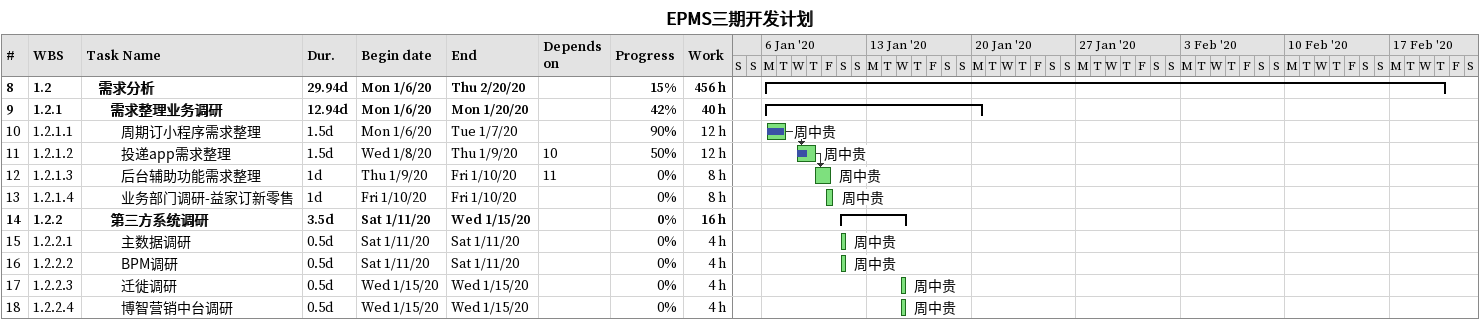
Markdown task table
EPMS三期开发计划

| ID | WBS | Task | Duration | Start | Finish | Predecessors | Resources | % complete | Work (h) |
|---|---|---|---|---|---|---|---|---|---|
| 8 | 1.2 | **需求分析** | 29.94d | 2020-01-06 | 2020-02-20 |  |  | 15 | 456 |
| 9 | 1.2.1 | **需求整理业务调研** | 12.94d | 2020-01-06 | 2020-01-20 |  |  | 42 | 40 |
| 10 | 1.2.1.1 | 周期订小程序需求整理 | 1.5d | 2020-01-06 | 2020-01-07 |  | 周中贵 | 90 | 12 |
| 11 | 1.2.1.2 | 投递app需求整理 | 1.5d | 2020-01-08 | 2020-01-09 | 10 | 周中贵 | 50 | 12 |
| 12 | 1.2.1.3 | 后台辅助功能需求整理 | 1d | 2020-01-09 | 2020-01-10 | 11 | 周中贵 | 0 | 8 |
| 13 | 1.2.1.4 | 业务部门调研-益家订新零售 | 1d | 2020-01-10 | 2020-01-10 |  | 周中贵 | 0 | 8 |
| 14 | 1.2.2 | **第三方系统调研** | 3.5d | 2020-01-11 | 2020-01-15 |  |  | 0 | 16 |
| 15 | 1.2.2.1 | 主数据调研 | 0.5d | 2020-01-11 | 2020-01-11 |  | 周中贵 | 0 | 4 |
| 16 | 1.2.2.2 | BPM调研 | 0.5d | 2020-01-11 | 2020-01-11 |  | 周中贵 | 0 | 4 |
| 17 | 1.2.2.3 | 迁徙调研 | 0.5d | 2020-01-15 | 2020-01-15 |  | 周中贵 | 0 | 4 |
| 18 | 1.2.2.4 | 博智营销中台调研 | 0.5d | 2020-01-15 | 2020-01-15 |  | 周中贵 | 0 | 4 |
